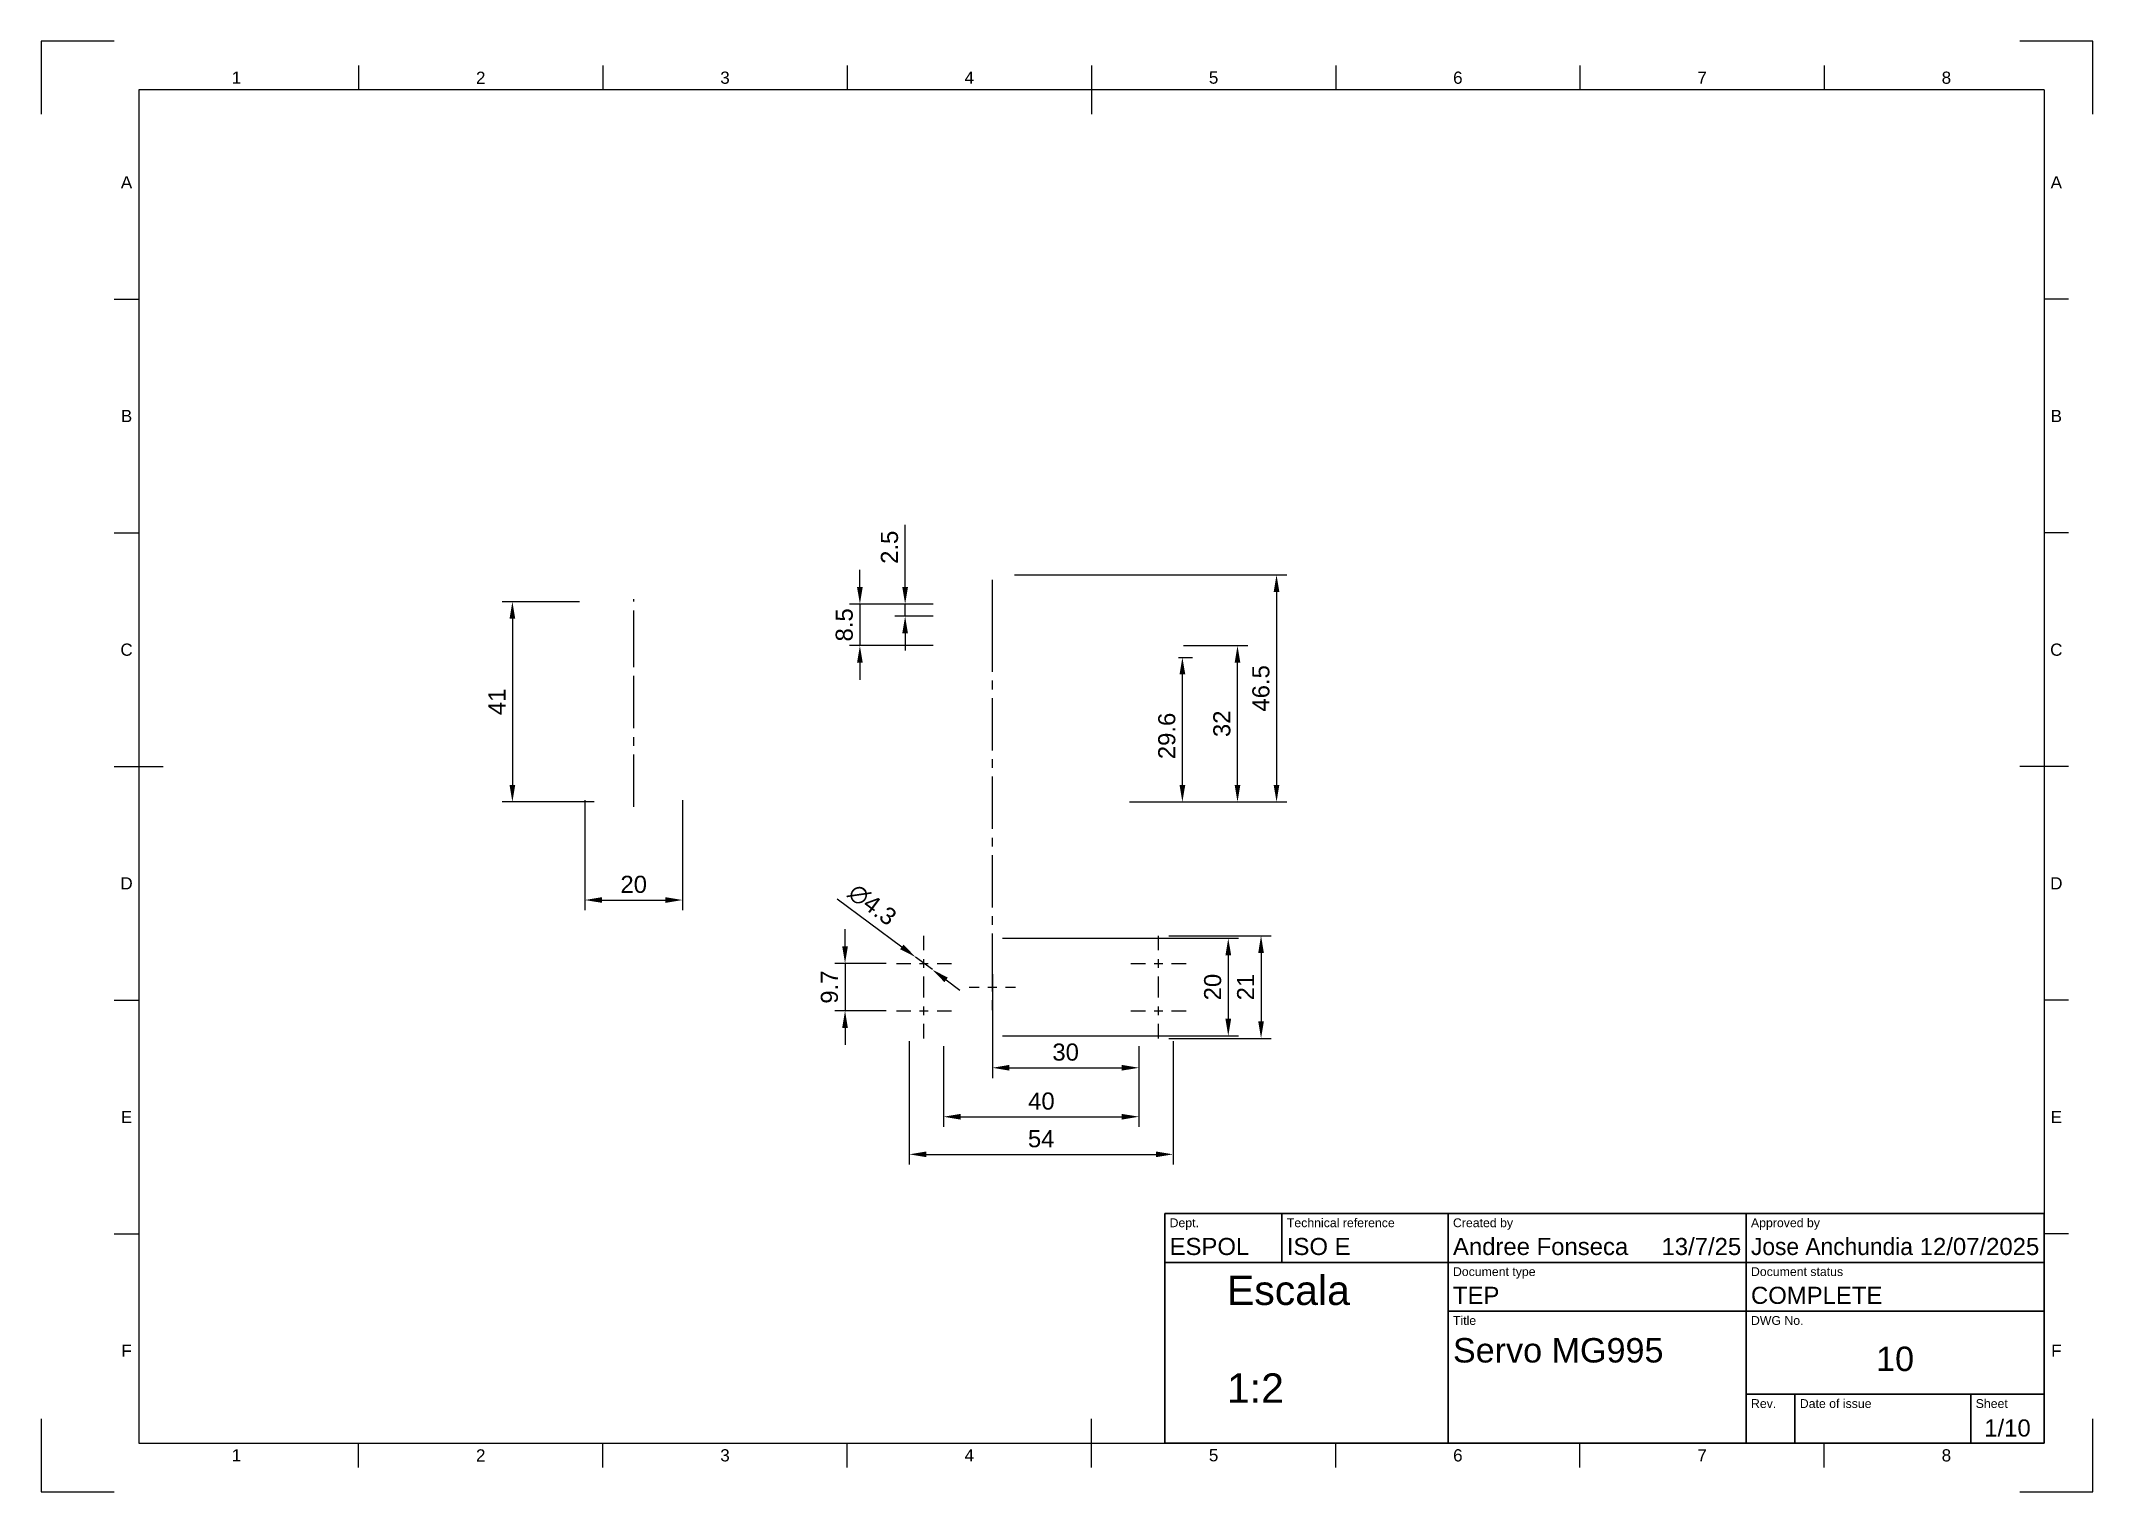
# Paper-space layout 'Plano1' of a CAD drawing. Header units: millimetres. Extents: x 0 to 420, y 0 to 297.
import ezdxf
from ezdxf.enums import TextEntityAlignment as Align

# ---------------------------------------------------------------- set-up
doc = ezdxf.new("R2010")
doc.units = ezdxf.units.MM
doc.header["$LTSCALE"] = 0.75
doc.linetypes.add('CENTER2', pattern=[28.575, 19.05, -3.175, 3.175, -3.175])
for name, color, linetype, lineweight in [('BORDER', 7, 'Continuous', 25), ('FD_Dimensions', 7, 'Continuous', 25), ('Notes', 7, 'Continuous', 25), ('Smart Centers', 7, 'CENTER2', 25), ('TITLEBLOCK', 7, 'Continuous', 35)]:
    doc.layers.add(name, color=color, linetype=linetype, lineweight=lineweight)
doc.styles.add('FusionTitle', font='Arial.ttf')
doc.styles.get("Standard").update_dxf_attribs({"font": 'Arial.ttf'})
doc.dimstyles.new('Dim-ISO-25', dxfattribs={"dimtxt": 3.5, "dimasz": 3.5, "dimexe": 2.1, "dimexo": 2.1, "dimgap": 1.4, "dimtad": 1, "dimzin": 12, "dimdsep": 46, "dimtxsty": 'Standard', "dimcen": 0, "dimazin": 3, "dimtp": 0.1, "dimtm": 0.1, "dimtfac": 0.714286, "dimtmove": 0, "dimatfit": 3, "dimfxl": 1, "dimtzin": 12, "dimarcsym": 0})

# ---------------------------------------------------------------- blocks, each defined once
blk = doc.blocks.new('ISO_A3_SHEET')
at = {"layer": 'BORDER'}
for p, q in [((65, 292), (65, 287)), ((115, 292), (115, 287)), ((165, 292), (165, 287)), ((215, 292), (215, 282)), ((265, 292), (265, 287)), ((315, 292), (315, 287)), ((365, 292), (365, 287)), ((410, 287), (20, 287)), ((20, 287), (20, 10)), ((410, 287), (410, 10)), ((15, 244.16666), (20, 244.16666)), ((415, 244.16666), (410, 244.16666)), ((15, 196.33333), (20, 196.33333)), ((415, 196.33333), (410, 196.33333)), ((15, 148.5), (25, 148.5)), ((415, 148.5), (405, 148.5)), ((15, 100.66667), (20, 100.66667)), ((415, 100.66667), (410, 100.66667)), ((15, 52.83334), (20, 52.83334)), ((415, 52.83334), (410, 52.83334)), ((215, 5), (215, 15)), ((20, 10), (410, 10)), ((65, 5), (65, 10)), ((115, 5), (115, 10)), ((165, 5), (165, 10)), ((265, 5), (265, 10)), ((315, 5), (315, 10)), ((365, 5), (365, 10))]:
    blk.add_line(p, q, dxfattribs=at)
at = {"layer": 'Defpoints'}
for p, q in [((15, 297), (0, 297)), ((0, 297), (0, 282)), ((420, 297), (405, 297)), ((420, 282), (420, 297)), ((0, 15), (0, 0)), ((420, 0), (420, 15)), ((0, 0), (15, 0)), ((405, 0), (420, 0))]:
    blk.add_line(p, q, dxfattribs=at)
at = {"layer": 'BORDER', "style": 'FusionTitle'}
for s, p in [('1', (40, 289.5)), ('2', (90, 289.5)), ('3', (140, 289.5)), ('4', (190, 289.5)), ('5', (240, 289.5)), ('6', (290, 289.5)), ('7', (340, 289.5)), ('8', (390, 289.5)), ('A', (17.5, 268.08333)), ('A', (412.5, 268.08333)), ('B', (17.5, 220.25)), ('B', (412.5, 220.25)), ('C', (17.5, 172.41667)), ('C', (412.5, 172.41667)), ('D', (17.5, 124.58334)), ('D', (412.5, 124.58334)), ('E', (17.5, 76.75001)), ('E', (412.5, 76.75001)), ('F', (17.5, 28.91668)), ('F', (412.5, 28.91668)), ('1', (40, 7.5)), ('2', (90, 7.5)), ('3', (140, 7.5)), ('4', (190, 7.5)), ('5', (240, 7.5)), ('6', (290, 7.5)), ('7', (340, 7.5)), ('8', (390, 7.5))]:
    blk.add_text(s, height=2.5, dxfattribs=at).set_placement(p, align=Align.MIDDLE)
blk = doc.blocks.new('ISO_TITLEBLOCK')
at = {"layer": 'TITLEBLOCK'}
for p, q in [((0, 47), (-180, 47)), ((-180, 47), (-180, 0)), ((-156, 37), (-156, 47)), ((-122, 0), (-122, 47)), ((-61, 0), (-61, 47)), ((0, 0), (0, 47)), ((-180, 37), (0, 37)), ((-122, 27), (0, 27)), ((-61, 10), (0, 10)), ((-51, 0), (-51, 10)), ((-15, 0), (-15, 10)), ((-180, 0), (0, 0))]:
    blk.add_line(p, q, dxfattribs=at)
at = {"layer": 'TITLEBLOCK', "style": 'FusionTitle'}
for s, p in [('Dept.', (-179, 46)), ('Technical reference', (-155, 46)), ('Created by', (-121, 46)), ('Approved by', (-60, 46)), ('Document type', (-121, 36)), ('Document status', (-60, 36)), ('Title', (-121, 26)), ('DWG No.', (-60, 26)), ('Rev.', (-60, 9)), ('Date of issue', (-50, 9)), ('Sheet', (-14, 9))]:
    blk.add_text(s, height=1.8, dxfattribs=at).set_placement(p, align=Align.TOP_LEFT)
for tag, height, p in [('DEPT', 3.5, (-179, 42)), ('TECHNICAL_REFERENCE', 3.5, (-155, 42)), ('CREATED_BY', 3.5, (-121, 42)), ('APPROVED_BY', 3.5, (-60, 42)), ('DOCUMENT_TYPE', 3.5, (-121, 32)), ('DOCUMENT_STATUS', 3.5, (-60, 32)), ('TITLE_1', 5, (-121, 21.5)), ('TITLE_2', 5, (-121, 14)), ('TITLE_3', 5, (-121, 6.5)), ('DATE_OF_ISSUE', 3.5, (-50, 5))]:
    blk.add_attdef(tag, text='', height=height, dxfattribs=at).set_placement(p, align=Align.TOP_LEFT)
for tag, p in [('CREATED_DATE', (-62, 42)), ('APPROVED_DATE', (-0.99, 42))]:
    blk.add_attdef(tag, text='', height=3.5, dxfattribs=at).set_placement(p, align=Align.TOP_RIGHT)
for tag, height, p in [('DRAWING_NUMBER', 5, (-30.5, 19.75)), ('REV', 3.5, (-56, 4.85)), ('SHEET', 3.5, (-7.5, 4.85))]:
    blk.add_attdef(tag, text='', height=height, dxfattribs=at).set_placement(p, align=Align.TOP_CENTER)
blk = doc.blocks.new('*D29')
at = {"layer": 'Defpoints', "color": 0, "transparency": 16777216}
for p in [(111.31, 143.74), (131.31, 143.74), (131.31, 121.17)]:
    blk.add_point(p, dxfattribs=at)
at = {"layer": 'FD_Dimensions', "color": 0, "lineweight": -2, "transparency": 16777216}
for p, q in [((111.31, 141.64), (111.31, 119.07)), ((131.31, 141.64), (131.31, 119.07)), ((114.81, 121.17), (127.81, 121.17))]:
    blk.add_line(p, q, dxfattribs=at)
at = {"layer": 'FD_Dimensions', "color": 0, "transparency": 16777216}
for points in [[(114.81, 121.75), (114.81, 120.59), (111.31, 121.17)], [(127.81, 121.75), (127.81, 120.59), (131.31, 121.17)]]:
    blk.add_solid(points, dxfattribs=at)
at = {"layer": 'FD_Dimensions', "color": 0, "transparency": 16777216, "insert": (121.31, 124.36), "char_height": 3.5, "attachment_point": 5}
blk.add_mtext('20', dxfattribs=at)
blk = doc.blocks.new('*U30')
at = {"layer": 'Smart Centers', "color": 0, "ltscale": 0.75, "transparency": 16777216}
for p, q in [((0, 2.68), (0, 5.65)), ((-5.65, 0), (-2.68, 0)), ((2.68, 0), (5.65, 0)), ((0, -5.65), (0, -2.68))]:
    blk.add_line(p, q, dxfattribs=at)
at = {"layer": 'Smart Centers', "color": 0, "linetype": 'Continuous', "ltscale": 0.75, "transparency": 16777216}
for p, q in [((-0.89, 0), (0.89, 0)), ((0, -0.89), (0, 0.89))]:
    blk.add_line(p, q, dxfattribs=at)
blk = doc.blocks.new('*U31')
at = {"layer": 'Smart Centers', "color": 0, "ltscale": 0.75, "transparency": 16777216}
for p, q in [((0, 2.68), (0, 5.65)), ((-5.65, 0), (-2.68, 0)), ((2.68, 0), (5.65, 0)), ((0, -5.65), (0, -2.68))]:
    blk.add_line(p, q, dxfattribs=at)
at = {"layer": 'Smart Centers', "color": 0, "linetype": 'Continuous', "ltscale": 0.75, "transparency": 16777216}
for p, q in [((-0.89, 0), (0.89, 0)), ((0, -0.89), (0, 0.89))]:
    blk.add_line(p, q, dxfattribs=at)
blk = doc.blocks.new('*U32')
at = {"layer": 'Smart Centers', "color": 0, "ltscale": 0.75, "transparency": 16777216}
for p, q in [((0, 2.68), (0, 5.65)), ((-5.65, 0), (-2.68, 0)), ((2.68, 0), (5.65, 0)), ((0, -5.65), (0, -2.68))]:
    blk.add_line(p, q, dxfattribs=at)
at = {"layer": 'Smart Centers', "color": 0, "linetype": 'Continuous', "ltscale": 0.75, "transparency": 16777216}
for p, q in [((-0.89, 0), (0.89, 0)), ((0, -0.89), (0, 0.89))]:
    blk.add_line(p, q, dxfattribs=at)
blk = doc.blocks.new('*U33')
at = {"layer": 'Smart Centers', "color": 0, "ltscale": 0.75, "transparency": 16777216}
for p, q in [((0, 2.68), (0, 5.65)), ((-5.65, 0), (-2.68, 0)), ((2.68, 0), (5.65, 0)), ((0, -5.65), (0, -2.68))]:
    blk.add_line(p, q, dxfattribs=at)
at = {"layer": 'Smart Centers', "color": 0, "linetype": 'Continuous', "ltscale": 0.75, "transparency": 16777216}
for p, q in [((-0.89, 0), (0.89, 0)), ((0, -0.89), (0, 0.89))]:
    blk.add_line(p, q, dxfattribs=at)
blk = doc.blocks.new('*U34')
at = {"layer": 'Smart Centers', "color": 0, "ltscale": 0.75, "transparency": 16777216}
blk.add_line((0, -4.25), (0, 4.25), dxfattribs=at)
blk = doc.blocks.new('*U35')
at = {"layer": 'Smart Centers', "color": 0, "ltscale": 0.75, "transparency": 16777216}
for p, q in [((0, 2.68), (0, 4.75)), ((-4.75, 0), (-2.68, 0)), ((2.68, 0), (4.75, 0)), ((0, -4.75), (0, -2.68))]:
    blk.add_line(p, q, dxfattribs=at)
at = {"layer": 'Smart Centers', "color": 0, "linetype": 'Continuous', "ltscale": 0.75, "transparency": 16777216}
for p, q in [((-0.89, 0), (0.89, 0)), ((0, -0.89), (0, 0.89))]:
    blk.add_line(p, q, dxfattribs=at)
blk = doc.blocks.new('*U36')
at = {"layer": 'Smart Centers', "color": 0, "ltscale": 0.75, "transparency": 16777216}
blk.add_line((0, -41.21), (0, 41.21), dxfattribs=at)
blk = doc.blocks.new('*D37')
at = {"layer": 'Defpoints', "color": 0, "transparency": 16777216}
for p in [(175.07, 108.2), (164.57, 98.5), (175.07, 98.5)]:
    blk.add_point(p, dxfattribs=at)
at = {"layer": 'FD_Dimensions', "color": 0, "lineweight": -2, "transparency": 16777216}
for p, q in [((164.57, 111.7), (164.57, 115.2)), ((172.97, 108.2), (162.47, 108.2)), ((164.57, 108.2), (164.57, 98.5)), ((172.97, 98.5), (162.47, 98.5)), ((164.57, 95), (164.57, 91.5))]:
    blk.add_line(p, q, dxfattribs=at)
at = {"layer": 'FD_Dimensions', "color": 0, "transparency": 16777216}
for points in [[(163.99, 111.7), (165.15, 111.7), (164.57, 108.2)], [(163.99, 95), (165.15, 95), (164.57, 98.5)]]:
    blk.add_solid(points, dxfattribs=at)
at = {"layer": 'FD_Dimensions', "color": 0, "transparency": 16777216, "insert": (161.38, 103.35), "char_height": 3.5, "attachment_point": 5, "rotation": 90}
blk.add_mtext('9.7', dxfattribs=at)
blk = doc.blocks.new('*D38')
at = {"layer": 'Defpoints', "color": 0, "transparency": 16777216}
for p in [(228.72, 113.85), (228.72, 92.85), (249.72, 92.85)]:
    blk.add_point(p, dxfattribs=at)
at = {"layer": 'FD_Dimensions', "color": 0, "lineweight": -2, "transparency": 16777216}
for p, q in [((230.82, 113.85), (251.82, 113.85)), ((249.72, 110.35), (249.72, 96.35)), ((230.82, 92.85), (251.82, 92.85))]:
    blk.add_line(p, q, dxfattribs=at)
at = {"layer": 'FD_Dimensions', "color": 0, "transparency": 16777216}
for points in [[(249.14, 110.35), (250.3, 110.35), (249.72, 113.85)], [(249.14, 96.35), (250.3, 96.35), (249.72, 92.85)]]:
    blk.add_solid(points, dxfattribs=at)
at = {"layer": 'FD_Dimensions', "color": 0, "transparency": 16777216, "insert": (246.56, 103.35), "char_height": 3.5, "attachment_point": 5, "rotation": 90}
blk.add_mtext('21', dxfattribs=at)
blk = doc.blocks.new('*D39')
at = {"layer": 'Defpoints', "color": 0, "transparency": 16777216}
for p in [(112.31, 182.24), (96.48, 141.24), (115.31, 141.24)]:
    blk.add_point(p, dxfattribs=at)
at = {"layer": 'FD_Dimensions', "color": 0, "lineweight": -2, "transparency": 16777216}
for p, q in [((110.21, 182.24), (94.38, 182.24)), ((96.48, 178.74), (96.48, 144.74)), ((113.21, 141.24), (94.38, 141.24))]:
    blk.add_line(p, q, dxfattribs=at)
at = {"layer": 'FD_Dimensions', "color": 0, "transparency": 16777216}
for points in [[(95.89, 178.74), (97.06, 178.74), (96.48, 182.24)], [(95.89, 144.74), (97.06, 144.74), (96.48, 141.24)]]:
    blk.add_solid(points, dxfattribs=at)
at = {"layer": 'FD_Dimensions', "color": 0, "transparency": 16777216, "insert": (93.32, 161.74), "char_height": 3.5, "attachment_point": 5, "rotation": 90}
blk.add_mtext('41', dxfattribs=at)
blk = doc.blocks.new('*U40')
at = {"layer": 'Smart Centers', "color": 0, "ltscale": 0.75, "transparency": 16777216}
blk.add_line((0, -17.05), (0, 17.05), dxfattribs=at)
blk = doc.blocks.new('*U41')
at = {"layer": 'Smart Centers', "color": 0, "ltscale": 0.75, "transparency": 16777216}
blk.add_line((0, -6.5), (0, 6.5), dxfattribs=at)
blk = doc.blocks.new('*D42')
at = {"layer": 'Defpoints', "color": 0, "transparency": 16777216}
for p in [(179, 109.49), (182.44, 106.92)]:
    blk.add_point(p, dxfattribs=at)
at = {"layer": 'FD_Dimensions', "color": 0, "lineweight": -2, "transparency": 16777216}
for p, q in [((162.98, 121.43), (176.19, 111.58)), ((182.44, 106.92), (179, 109.49)), ((185.25, 104.82), (188.05, 102.73))]:
    blk.add_line(p, q, dxfattribs=at)
at = {"layer": 'FD_Dimensions', "color": 0, "transparency": 16777216}
for points in [[(176.54, 112.05), (175.84, 111.11), (179, 109.49)], [(185.6, 105.29), (184.9, 104.36), (182.44, 106.92)]]:
    blk.add_solid(points, dxfattribs=at)
at = {"layer": 'FD_Dimensions', "color": 0, "transparency": 16777216, "insert": (170.15, 120.19), "char_height": 3.5, "attachment_point": 5, "rotation": 323.2813}
blk.add_mtext('∅4.3', dxfattribs=at)
blk = doc.blocks.new('*D43')
at = {"layer": 'Defpoints', "color": 0, "transparency": 16777216}
for p in [(184.72, 93.35), (224.72, 93.35), (224.72, 76.81)]:
    blk.add_point(p, dxfattribs=at)
at = {"layer": 'FD_Dimensions', "color": 0, "lineweight": -2, "transparency": 16777216}
for p, q in [((184.72, 91.25), (184.72, 74.71)), ((224.72, 91.25), (224.72, 74.71)), ((188.22, 76.81), (221.22, 76.81))]:
    blk.add_line(p, q, dxfattribs=at)
at = {"layer": 'FD_Dimensions', "color": 0, "transparency": 16777216}
for points in [[(188.22, 77.39), (188.22, 76.22), (184.72, 76.81)], [(221.22, 77.39), (221.22, 76.22), (224.72, 76.81)]]:
    blk.add_solid(points, dxfattribs=at)
at = {"layer": 'FD_Dimensions', "color": 0, "transparency": 16777216, "insert": (204.76, 79.99), "char_height": 3.5, "attachment_point": 5}
blk.add_mtext('40', dxfattribs=at)
blk = doc.blocks.new('*D44')
at = {"layer": 'Defpoints', "color": 0, "transparency": 16777216}
for p in [(177.72, 94.35), (231.72, 94.35), (231.72, 69.11)]:
    blk.add_point(p, dxfattribs=at)
at = {"layer": 'FD_Dimensions', "color": 0, "lineweight": -2, "transparency": 16777216}
for p, q in [((177.72, 92.25), (177.72, 67.01)), ((231.72, 92.25), (231.72, 67.01)), ((181.22, 69.11), (228.22, 69.11))]:
    blk.add_line(p, q, dxfattribs=at)
at = {"layer": 'FD_Dimensions', "color": 0, "transparency": 16777216}
for points in [[(181.22, 69.69), (181.22, 68.53), (177.72, 69.11)], [(228.22, 69.69), (228.22, 68.53), (231.72, 69.11)]]:
    blk.add_solid(points, dxfattribs=at)
at = {"layer": 'FD_Dimensions', "color": 0, "transparency": 16777216, "insert": (204.72, 72.29), "char_height": 3.5, "attachment_point": 5}
blk.add_mtext('54', dxfattribs=at)
blk = doc.blocks.new('*D45')
at = {"layer": 'Defpoints', "color": 0, "transparency": 16777216}
for p in [(194.72, 113.35), (194.72, 93.35), (243.01, 93.35)]:
    blk.add_point(p, dxfattribs=at)
at = {"layer": 'FD_Dimensions', "color": 0, "lineweight": -2, "transparency": 16777216}
for p, q in [((196.82, 113.35), (245.11, 113.35)), ((243.01, 109.85), (243.01, 96.85)), ((196.82, 93.35), (245.11, 93.35))]:
    blk.add_line(p, q, dxfattribs=at)
at = {"layer": 'FD_Dimensions', "color": 0, "transparency": 16777216}
for points in [[(242.43, 109.85), (243.6, 109.85), (243.01, 113.35)], [(242.43, 96.85), (243.6, 96.85), (243.01, 93.35)]]:
    blk.add_solid(points, dxfattribs=at)
at = {"layer": 'FD_Dimensions', "color": 0, "transparency": 16777216, "insert": (239.83, 103.35), "char_height": 3.5, "attachment_point": 5, "rotation": 90}
blk.add_mtext('20', dxfattribs=at)
blk = doc.blocks.new('*D47')
at = {"layer": 'Defpoints', "color": 0, "transparency": 16777216}
for p in [(194.72, 108.1), (224.72, 93.35), (224.72, 86.83)]:
    blk.add_point(p, dxfattribs=at)
at = {"layer": 'FD_Dimensions', "color": 0, "lineweight": -2, "transparency": 16777216}
for p, q in [((194.72, 106), (194.72, 84.73)), ((224.72, 91.25), (224.72, 84.73)), ((198.22, 86.83), (221.22, 86.83))]:
    blk.add_line(p, q, dxfattribs=at)
at = {"layer": 'FD_Dimensions', "color": 0, "transparency": 16777216}
for points in [[(198.22, 87.42), (198.22, 86.25), (194.72, 86.83)], [(221.22, 87.42), (221.22, 86.25), (224.72, 86.83)]]:
    blk.add_solid(points, dxfattribs=at)
at = {"layer": 'FD_Dimensions', "color": 0, "transparency": 16777216, "insert": (209.72, 90.02), "char_height": 3.5, "attachment_point": 5}
blk.add_mtext('30', dxfattribs=at)
blk = doc.blocks.new('*D48')
at = {"layer": 'Defpoints', "color": 0, "transparency": 16777216}
for p in [(184.72, 181.74), (167.61, 173.24), (184.72, 173.24)]:
    blk.add_point(p, dxfattribs=at)
at = {"layer": 'FD_Dimensions', "color": 0, "lineweight": -2, "transparency": 16777216}
for p, q in [((167.61, 185.24), (167.61, 188.74)), ((182.62, 181.74), (165.51, 181.74)), ((167.61, 181.74), (167.61, 173.24)), ((182.62, 173.24), (165.51, 173.24)), ((167.61, 169.74), (167.61, 166.24))]:
    blk.add_line(p, q, dxfattribs=at)
at = {"layer": 'FD_Dimensions', "color": 0, "transparency": 16777216}
for points in [[(167.02, 185.24), (168.19, 185.24), (167.61, 181.74)], [(167.02, 169.74), (168.19, 169.74), (167.61, 173.24)]]:
    blk.add_solid(points, dxfattribs=at)
at = {"layer": 'FD_Dimensions', "color": 0, "transparency": 16777216, "insert": (164.42, 177.49), "char_height": 3.5, "attachment_point": 5, "rotation": 90}
blk.add_mtext('8.5', dxfattribs=at)
blk = doc.blocks.new('*D49')
at = {"layer": 'Defpoints', "color": 0, "transparency": 16777216}
for p in [(184.72, 181.74), (176.87, 179.24), (184.72, 179.24)]:
    blk.add_point(p, dxfattribs=at)
at = {"layer": 'FD_Dimensions', "color": 0, "lineweight": -2, "transparency": 16777216}
for p, q in [((176.87, 185.24), (176.87, 198)), ((182.62, 181.74), (174.77, 181.74)), ((176.87, 179.24), (176.87, 181.74)), ((182.62, 179.24), (174.77, 179.24)), ((176.87, 175.74), (176.87, 172.24))]:
    blk.add_line(p, q, dxfattribs=at)
at = {"layer": 'FD_Dimensions', "color": 0, "transparency": 16777216}
for points in [[(176.28, 185.24), (177.45, 185.24), (176.87, 181.74)], [(176.28, 175.74), (177.45, 175.74), (176.87, 179.24)]]:
    blk.add_solid(points, dxfattribs=at)
at = {"layer": 'FD_Dimensions', "color": 0, "transparency": 16777216, "insert": (173.68, 193.37), "char_height": 3.5, "attachment_point": 5, "rotation": 90}
blk.add_mtext('2.5', dxfattribs=at)
blk = doc.blocks.new('*D50')
at = {"layer": 'Defpoints', "color": 0, "transparency": 16777216}
for p in [(197.12, 187.74), (220.72, 141.24), (252.89, 141.24)]:
    blk.add_point(p, dxfattribs=at)
at = {"layer": 'FD_Dimensions', "color": 0, "lineweight": -2, "transparency": 16777216}
for p, q in [((199.22, 187.74), (254.99, 187.74)), ((252.89, 184.24), (252.89, 144.74)), ((222.82, 141.24), (254.99, 141.24))]:
    blk.add_line(p, q, dxfattribs=at)
at = {"layer": 'FD_Dimensions', "color": 0, "transparency": 16777216}
for points in [[(252.3, 184.24), (253.47, 184.24), (252.89, 187.74)], [(252.3, 144.74), (253.47, 144.74), (252.89, 141.24)]]:
    blk.add_solid(points, dxfattribs=at)
at = {"layer": 'FD_Dimensions', "color": 0, "transparency": 16777216, "insert": (249.7, 164.49), "char_height": 3.5, "attachment_point": 5, "rotation": 90}
blk.add_mtext('46.5', dxfattribs=at)
blk = doc.blocks.new('*D51')
at = {"layer": 'Defpoints', "color": 0, "transparency": 16777216}
for p in [(231.72, 173.24), (244.9, 173.24), (220.72, 141.24)]:
    blk.add_point(p, dxfattribs=at)
at = {"layer": 'FD_Dimensions', "color": 0, "lineweight": -2, "transparency": 16777216}
for p, q in [((233.82, 173.24), (247, 173.24)), ((244.9, 144.74), (244.9, 169.74)), ((222.82, 141.24), (247, 141.24))]:
    blk.add_line(p, q, dxfattribs=at)
at = {"layer": 'FD_Dimensions', "color": 0, "transparency": 16777216}
for points in [[(244.32, 169.74), (245.48, 169.74), (244.9, 173.24)], [(244.32, 144.74), (245.48, 144.74), (244.9, 141.24)]]:
    blk.add_solid(points, dxfattribs=at)
at = {"layer": 'FD_Dimensions', "color": 0, "transparency": 16777216, "insert": (241.71, 157.24), "char_height": 3.5, "attachment_point": 5, "rotation": 90}
blk.add_mtext('32', dxfattribs=at)
blk = doc.blocks.new('*D52')
at = {"layer": 'Defpoints', "color": 0, "transparency": 16777216}
for p in [(230.72, 170.84), (233.62, 170.84), (220.72, 141.24)]:
    blk.add_point(p, dxfattribs=at)
at = {"layer": 'FD_Dimensions', "color": 0, "lineweight": -2, "transparency": 16777216}
for p, q in [((232.82, 170.84), (235.72, 170.84)), ((233.62, 144.74), (233.62, 167.34)), ((222.82, 141.24), (235.72, 141.24))]:
    blk.add_line(p, q, dxfattribs=at)
at = {"layer": 'FD_Dimensions', "color": 0, "transparency": 16777216}
for points in [[(233.04, 167.34), (234.21, 167.34), (233.62, 170.84)], [(233.04, 144.74), (234.21, 144.74), (233.62, 141.24)]]:
    blk.add_solid(points, dxfattribs=at)
at = {"layer": 'FD_Dimensions', "color": 0, "transparency": 16777216, "insert": (230.44, 154.75), "char_height": 3.5, "attachment_point": 5, "rotation": 90}
blk.add_mtext('29.6', dxfattribs=at)

psp = doc.layouts.new('Plano1')

# ---------------------------------------------------------------- block references
at = {"layer": 'BORDER'}
psp.add_blockref('ISO_A3_SHEET', (0, 0), dxfattribs=at)
at = {"layer": 'Smart Centers', "ltscale": 0.75}
for name, p in [('*U34', (194.719, 182.49)), ('*U36', (194.719, 144.778)), ('*U41', (121.309, 176.24)), ('*U40', (121.309, 157.29)), ('*U30', (180.719, 108.203)), ('*U32', (228.719, 108.203)), ('*U35', (194.719, 103.353)), ('*U31', (180.719, 98.503)), ('*U33', (228.719, 98.503))]:
    psp.add_blockref(name, p, dxfattribs=at)
at = {"layer": 'TITLEBLOCK'}
ref = psp.add_blockref('ISO_TITLEBLOCK', (410, 10), dxfattribs=at)
ref.add_attrib('DOCUMENT_STATUS', 'COMPLETE', dxfattribs={"height": 3.5, "style": 'FusionTitle'}).set_placement((350, 42), align=Align.TOP_LEFT)
ref.add_attrib('DOCUMENT_TYPE', 'TEP', dxfattribs={"height": 3.5, "style": 'FusionTitle'}).set_placement((289, 42), align=Align.TOP_LEFT)
ref.add_attrib('APPROVED_DATE', '12/07/2025', dxfattribs={"height": 3.5, "style": 'FusionTitle'}).set_placement((409.007, 52), align=Align.TOP_RIGHT)
ref.add_attrib('CREATED_DATE', '13/7/25', dxfattribs={"height": 3.5, "style": 'FusionTitle'}).set_placement((348, 52), align=Align.TOP_RIGHT)
ref.add_attrib('SHEET', '1/10', dxfattribs={"height": 3.5, "style": 'FusionTitle'}).set_placement((402.5, 14.85), align=Align.TOP_CENTER)
ref.add_attrib('DRAWING_NUMBER', '10', dxfattribs={"height": 5, "style": 'FusionTitle'}).set_placement((379.5, 29.751), align=Align.TOP_CENTER)
ref.add_attrib('TITLE_1', 'Servo MG995', dxfattribs={"height": 5, "style": 'FusionTitle'}).set_placement((289, 31.5), align=Align.TOP_LEFT)
ref.add_attrib('APPROVED_BY', 'Jose Anchundia', dxfattribs={"height": 3.5, "style": 'FusionTitle', "width": 0.953019}).set_placement((350, 52), align=Align.TOP_LEFT)
ref.add_attrib('CREATED_BY', 'Andree Fonseca', dxfattribs={"height": 3.5, "style": 'FusionTitle'}).set_placement((289, 52), align=Align.TOP_LEFT)
ref.add_attrib('TECHNICAL_REFERENCE', 'ISO E', dxfattribs={"height": 3.5, "style": 'FusionTitle'}).set_placement((255, 52), align=Align.TOP_LEFT)
ref.add_attrib('DEPT', 'ESPOL', dxfattribs={"height": 3.5, "style": 'FusionTitle'}).set_placement((231, 52), align=Align.TOP_LEFT)

# ---------------------------------------------------------------- texts
at = {"layer": 'Notes', "insert": (242.746, 54.277), "char_height": 6, "attachment_point": 1}
psp.add_mtext_dynamic_manual_height_columns('\\PEscala\\P\\P\\pt18,24;1:2', width=58, gutter_width=17.5, heights=[0], dxfattribs=at)

# ---------------------------------------------------------------- dimensions: what is measured, and where the dimension line sits
at = {"layer": 'FD_Dimensions'}
for base, p1, p2, angle, picture, middle, dimtype in [((176.867, 179.24), (184.719, 181.74), (184.719, 179.24), 270, '*D49', (176.867, 193.369), 161), ((167.606, 173.24), (184.719, 181.74), (184.719, 173.24), 270, '*D48', (167.606, 177.49), 161), ((252.886, 141.24), (197.119, 187.74), (220.719, 141.24), 270, '*D50', (252.886, 164.49), 160), ((244.899, 173.24), (220.719, 141.24), (231.719, 173.24), 90, '*D51', (244.899, 157.24), 160), ((233.623, 170.84), (220.719, 141.24), (230.719, 170.84), 90, '*D52', (233.623, 154.752), 160), ((231.719, 69.108), (177.719, 94.353), (231.719, 94.353), 360, '*D44', (204.719, 69.108), 161)]:
    dim = psp.add_linear_dim(base=base, p1=p1, p2=p2, angle=angle, dimstyle='Dim-ISO-25', override={"dimlfac": -1}, dxfattribs=at)
    dim.commit()
    dim.dimension.update_dxf_attribs({"geometry": picture, "text_midpoint": middle, "dimtype": dimtype})
for base, p1, p2, angle, picture, middle in [((96.478, 141.24), (112.309, 182.24), (115.309, 141.24), 90, '*D39', (93.321, 161.74)), ((131.309, 121.171), (111.309, 143.74), (131.309, 143.74), 180, '*D29', (121.309, 124.358)), ((224.719, 86.834), (194.719, 108.103), (224.719, 93.353), 180, '*D47', (209.719, 90.022))]:
    dim = psp.add_linear_dim(base=base, p1=p1, p2=p2, angle=angle, dimstyle='Dim-ISO-25', override={"dimlfac": -1, "dimclrd": 0, "dimclre": 0}, dxfattribs=at)
    dim.commit()
    dim.dimension.update_dxf_attribs({"geometry": picture, "text_midpoint": middle})
dim = psp.add_diameter_dim_2p(p1=(182.442, 106.917), p2=(178.995, 109.488), dimstyle='Dim-ISO-25', override={"dimlfac": -1}, dxfattribs=at)
dim.commit()
dim.dimension.update_dxf_attribs({"geometry": '*D42', "text_midpoint": (168.182, 117.554), "dimtype": 163})
for p1, p2, distance, picture, middle in [((175.069, 108.203), (175.069, 98.503), -10.5, '*D37', (161.382, 103.353)), ((228.719, 113.853), (228.719, 92.853), 21, '*D38', (246.561, 103.353)), ((194.719, 113.353), (194.719, 93.353), 48.294, '*D45', (239.826, 103.353))]:
    dim = psp.add_aligned_dim(p1=p1, p2=p2, distance=distance, dimstyle='Dim-ISO-25', override={"dimlfac": -1, "dimclrd": 0, "dimclre": 0}, dxfattribs=at)
    dim.commit()
    dim.dimension.update_dxf_attribs({"geometry": picture, "text_midpoint": middle})
dim = psp.add_linear_dim(base=(224.719, 76.807), p1=(184.719, 93.353), p2=(224.719, 93.353), dimstyle='Dim-ISO-25', override={"dimlfac": -1}, dxfattribs=at)
dim.commit()
dim.dimension.update_dxf_attribs({"geometry": '*D43', "text_midpoint": (204.762, 76.807), "dimtype": 160})

doc.saveas('drawing.dxf')
